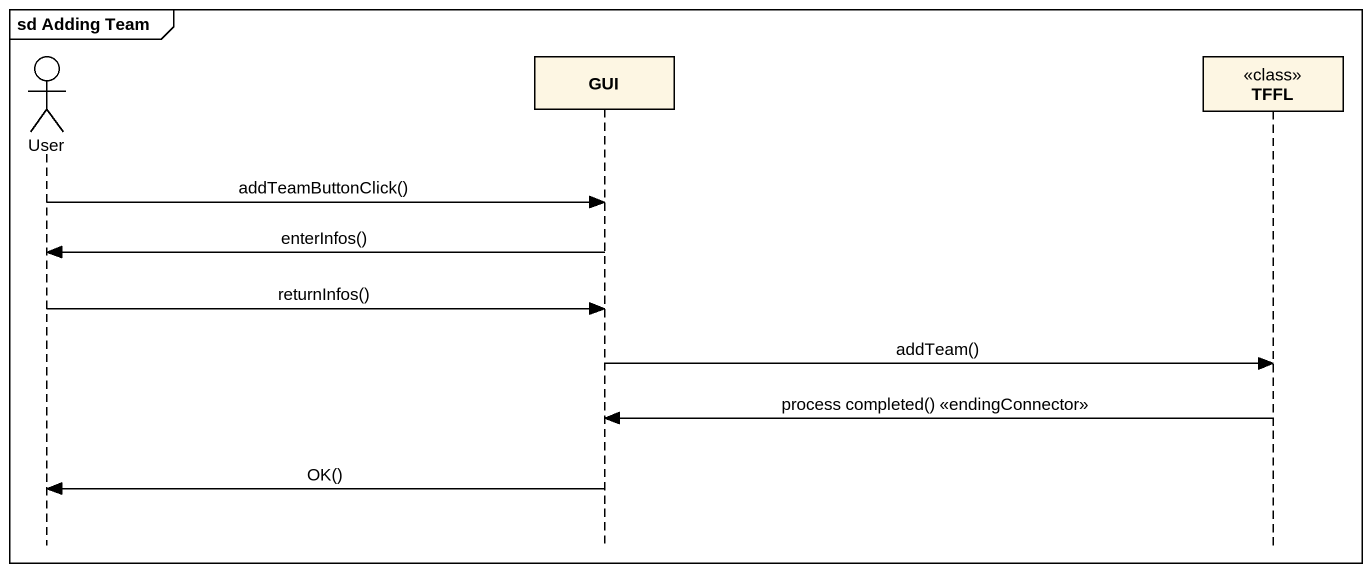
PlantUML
@startuml
mainframe sd Adding Team
hide footbox
actor User
participant GUI
participant TFFL <<class>>

User -> GUI : addTeamButtonClick()
GUI -> User : enterInfos()
User -> GUI : returnInfos()
GUI -> TFFL : addTeam()
TFFL -> GUI : process completed() <<endingConnector>>
GUI -> User : OK()
@enduml
